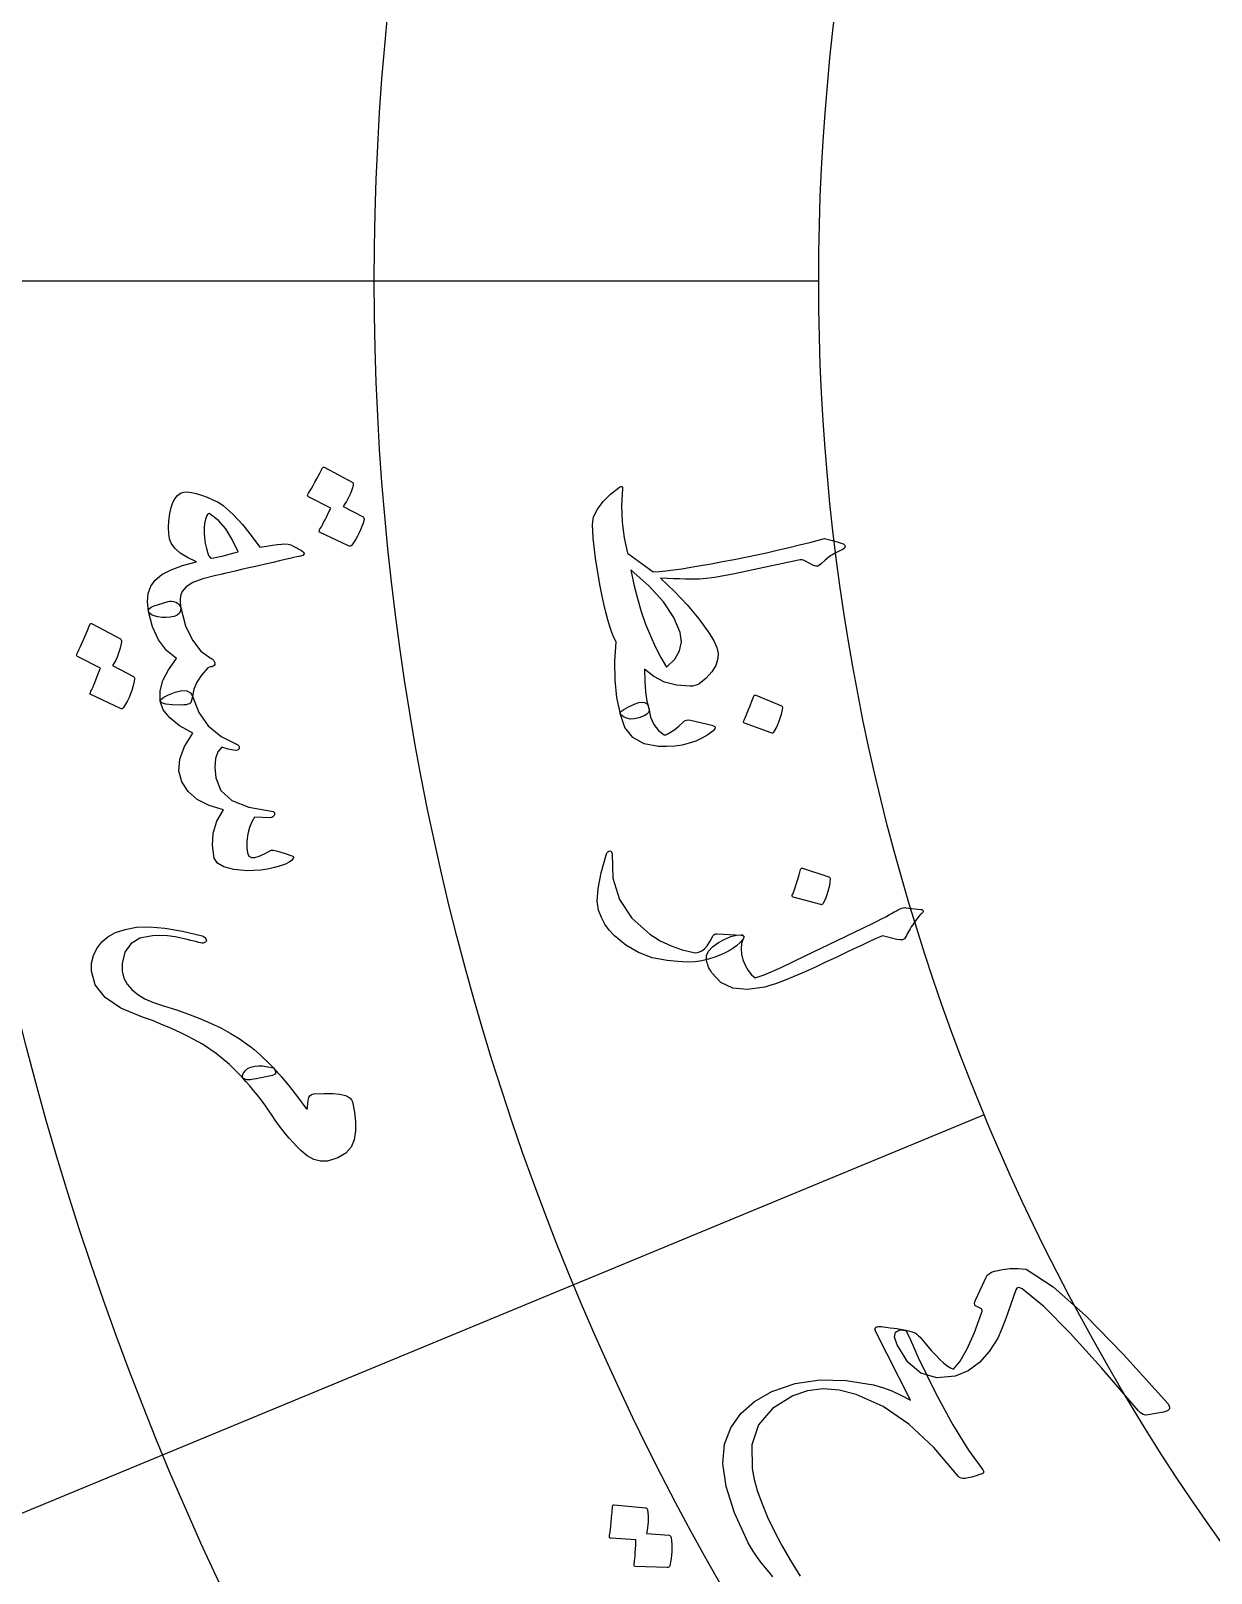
# Model space of a CAD drawing. Header units: millimetres. Extents: x -65 to 65, y -65 to 84.
# Drawn here: x -29.76 to -17.92, y -12.97 to 2.51 of the extents above; entities that cross this region are included whole.
import ezdxf

# ---------------------------------------------------------------- set-up
doc = ezdxf.new("R2010")
doc.units = ezdxf.units.MM
for name, color, linetype in [('ENGRAVE', 7, 'Continuous'), ('ENGRAVE_FINE', 8, 'Continuous'), ('GUIDE', 3, 'Continuous'), ('TEXT', 5, 'Continuous')]:
    doc.layers.add(name, color=color, linetype=linetype)

msp = doc.modelspace()

# ---------------------------------------------------------------- linework, layer by layer
at = {"layer": 'ENGRAVE'}
for radius in [57.525, 48.6086, 39.6922, 30.7759, 21.8595]:
    msp.add_circle((0, 0), radius, dxfattribs=at)
at = {"layer": 'ENGRAVE_FINE'}
for points in [[(-30.7759, 0), (-21.8595, 0)], [(-28.4332, -11.7774), (-20.1955, -8.3653)], [(-36.6709, -15.1896), (-28.4332, -11.7774)]]:
    msp.add_lwpolyline(points, dxfattribs=at)
for radius in [53.0668, 44.1504, 35.2341, 26.3177]:
    msp.add_circle((0, 0), radius, dxfattribs=at)
at = {"layer": 'GUIDE'}
msp.add_circle((0, 0), 59.475, dxfattribs=at)
at = {"layer": 'TEXT'}
for points in [[(-26.4293, -2.3701), (-26.4244, -2.3739), (-26.4212, -2.3796), (-26.4196, -2.3872), (-26.4196, -2.3967), (-26.4299, -2.4314), (-26.4415, -2.4653), (-26.4546, -2.4982), (-26.4691, -2.5303), (-26.4852, -2.5617), (-26.5031, -2.5926), (-26.5228, -2.6232), (-26.5444, -2.6533), (-26.5513, -2.6594), (-26.559, -2.6625), (-26.5674, -2.6627), (-26.5765, -2.6599), (-26.8667, -2.5211), (-26.8708, -2.5169), (-26.8714, -2.5102), (-26.8686, -2.501), (-26.8624, -2.4892), (-26.8565, -2.4811), (-26.8485, -2.4679), (-26.8384, -2.4497), (-26.8263, -2.4266), (-26.8119, -2.3983), (-26.795, -2.3645), (-26.7756, -2.3254), (-26.7536, -2.2809), (-26.9776, -2.1669), (-26.9846, -2.1614), (-26.9868, -2.1537), (-26.9842, -2.1438), (-26.9767, -2.1318), (-26.9703, -2.1215), (-26.9607, -2.1052), (-26.9479, -2.083), (-26.9318, -2.0549), (-26.9126, -2.0205), (-26.8903, -1.9794), (-26.8647, -1.9316), (-26.8358, -1.8771), (-26.8308, -1.8713), (-26.8255, -1.8686), (-26.8201, -1.8688), (-26.8144, -1.8721), (-26.5382, -2.0214), (-26.5334, -2.0254), (-26.5302, -2.0312), (-26.5287, -2.0388), (-26.5289, -2.0483), (-26.5365, -2.0777), (-26.5457, -2.1064), (-26.5565, -2.1344), (-26.569, -2.1617), (-26.5828, -2.1883), (-26.5978, -2.2141), (-26.614, -2.2392), (-26.6314, -2.2636)], [(-27.0489, -2.7072), (-27.0243, -2.7254), (-27.02, -2.7413), (-27.0359, -2.7548), (-27.0721, -2.766), (-27.0942, -2.7707), (-27.1247, -2.7775), (-27.1636, -2.7866), (-27.2109, -2.7979), (-27.2672, -2.8112), (-27.3328, -2.8264), (-27.4077, -2.8436), (-27.4921, -2.8626), (-27.5749, -2.8815), (-27.6491, -2.8984), (-27.7146, -2.9132), (-27.7715, -2.9261), (-27.8194, -2.937), (-27.8582, -2.9457), (-27.8879, -2.9524), (-27.9085, -2.9569), (-28.0379, -2.9894), (-28.137, -3.027), (-28.206, -3.0699), (-28.2447, -3.1179), (-28.2582, -3.1502), (-28.2651, -3.1884), (-28.2653, -3.2323), (-28.2589, -3.2818), (-28.2602, -3.3118), (-28.2718, -3.336), (-28.2935, -3.3545), (-28.3255, -3.3673), (-28.365, -3.3753), (-28.4054, -3.3787), (-28.4468, -3.3776), (-28.4892, -3.3719), (-28.5259, -3.3625), (-28.5538, -3.3506), (-28.5728, -3.3363), (-28.5829, -3.3195), (-28.5931, -3.2228), (-28.5852, -3.1377), (-28.5595, -3.0643), (-28.5159, -3.0027), (-28.4481, -2.9478), (-28.3563, -2.899), (-28.2407, -2.8564), (-28.1012, -2.8199), (-28.1926, -2.7772), (-28.2656, -2.7315), (-28.32, -2.6828), (-28.356, -2.6313), (-28.3711, -2.5882), (-28.3801, -2.5367), (-28.3829, -2.4768), (-28.3795, -2.4085), (-28.3696, -2.336), (-28.356, -2.2749), (-28.3386, -2.225), (-28.3175, -2.1864), (-28.2902, -2.1544), (-28.2607, -2.1325), (-28.2291, -2.1205), (-28.1954, -2.1184), (-28.1528, -2.1237), (-28.1052, -2.1344), (-28.0526, -2.1507), (-27.9951, -2.1724), (-27.937, -2.1969), (-27.8906, -2.2185), (-27.8556, -2.2374), (-27.8323, -2.2536), (-27.7347, -2.3457), (-27.6414, -2.4464), (-27.5523, -2.5559), (-27.4674, -2.674), (-27.3986, -2.6626), (-27.3392, -2.6535), (-27.2891, -2.6466), (-27.2484, -2.642), (-27.2139, -2.6407), (-27.1827, -2.6436), (-27.1547, -2.6508), (-27.1299, -2.6623)], [(-23.8915, -3.6231), (-23.9134, -3.5806), (-23.9348, -3.5296), (-23.9557, -3.4702), (-23.976, -3.4023), (-23.996, -3.326), (-24.0162, -3.2412), (-24.0363, -3.1481), (-24.0562, -3.0466), (-24.0995, -2.7831), (-24.1235, -2.582), (-24.1298, -2.4439), (-24.1194, -2.369), (-24.0775, -2.2906), (-24.0201, -2.2148), (-23.9473, -2.1417), (-23.8591, -2.0713), (-23.8446, -2.0637), (-23.8347, -2.0635), (-23.8294, -2.0706), (-23.8288, -2.085), (-23.837, -2.2567), (-23.8309, -2.4219), (-23.8106, -2.5803), (-23.7763, -2.7318), (-23.5202, -2.9201), (-23.4598, -2.9166), (-23.3916, -2.9102), (-23.3156, -2.9011), (-23.2319, -2.8892), (-23.1407, -2.8747), (-23.0426, -2.858), (-22.9374, -2.8392), (-22.8252, -2.8181), (-22.7088, -2.7954), (-22.5943, -2.7724), (-22.4816, -2.7488), (-22.3709, -2.7248), (-22.2622, -2.7004), (-22.1558, -2.6757), (-22.0516, -2.6505), (-21.9498, -2.625), (-21.8019, -2.5862), (-21.7742, -2.5921), (-21.7478, -2.5982), (-21.7225, -2.6047), (-21.6983, -2.6114), (-21.6754, -2.6183), (-21.6537, -2.6251), (-21.6332, -2.6319), (-21.6139, -2.6386), (-21.6063, -2.6427), (-21.6006, -2.6482), (-21.5967, -2.655), (-21.5947, -2.6631), (-21.5959, -2.6732), (-21.602, -2.6827), (-21.613, -2.6918), (-21.629, -2.7003), (-21.6946, -2.7335), (-21.7504, -2.7674), (-21.7963, -2.8021), (-21.8323, -2.8375), (-21.8499, -2.854), (-21.8689, -2.8627), (-21.8892, -2.8637), (-21.911, -2.8569), (-21.9982, -2.8103), (-22.0128, -2.8032), (-22.028, -2.7997), (-22.0441, -2.7996), (-22.0609, -2.8031), (-22.4228, -2.8811), (-22.7028, -2.9389), (-22.901, -2.9758), (-23.0175, -2.9916), (-23.0566, -2.9942), (-23.0998, -2.9955), (-23.1473, -2.9955), (-23.1991, -2.9943), (-23.255, -2.9921), (-23.315, -2.9895), (-23.3791, -2.9863), (-23.4474, -2.9825), (-23.3069, -3.1162), (-23.1789, -3.2529), (-23.0631, -3.3929), (-22.9597, -3.5362), (-22.9129, -3.6129), (-22.8823, -3.6808), (-22.868, -3.7401), (-22.8701, -3.7908), (-22.893, -3.859), (-22.9326, -3.9241), (-22.9888, -3.9863), (-23.0619, -4.0458), (-23.0796, -4.0554), (-23.1007, -4.0623), (-23.1251, -4.0666), (-23.1528, -4.0682), (-23.2866, -4.0578), (-23.407, -4.0258), (-23.5138, -3.9721), (-23.6069, -3.8964), (-23.6052, -4.0181), (-23.5975, -4.1248), (-23.5837, -4.2164), (-23.5642, -4.2929), (-23.5616, -4.3138), (-23.5684, -4.3327), (-23.5845, -4.3496), (-23.61, -4.3644), (-23.6641, -4.3853), (-23.7114, -4.3965), (-23.7518, -4.3982), (-23.7854, -4.3902), (-23.8121, -4.3777), (-23.8316, -4.366), (-23.8441, -4.355), (-23.8494, -4.3449), (-23.8834, -4.1819), (-23.902, -4.0071), (-23.9047, -3.8207), (-23.8915, -3.6231)], [(-27.6849, -2.7204), (-27.7422, -2.5951), (-27.8076, -2.4901), (-27.8812, -2.4052), (-27.9633, -2.3405), (-27.9741, -2.3366), (-27.9836, -2.3376), (-27.9917, -2.3436), (-27.9985, -2.3543), (-28.0115, -2.3934), (-28.0202, -2.4353), (-28.0248, -2.4801), (-28.0252, -2.5278), (-28.0215, -2.5782), (-28.0134, -2.6314), (-28.0012, -2.6875), (-27.9847, -2.7462), (-27.9808, -2.7552), (-27.9747, -2.7644), (-27.9662, -2.7738), (-27.9555, -2.7834), (-27.9262, -2.7783), (-27.8956, -2.7724), (-27.8637, -2.7657), (-27.8305, -2.7583), (-27.7961, -2.75), (-27.7603, -2.7409), (-27.7233, -2.731), (-27.6849, -2.7204)], [(-23.2508, -3.5292), (-23.3134, -3.3774), (-23.4164, -3.2228), (-23.5596, -3.0647), (-23.7431, -2.9018), (-23.7129, -3.0478), (-23.6781, -3.187), (-23.639, -3.3195), (-23.5955, -3.4451), (-23.5482, -3.5637), (-23.4972, -3.6751), (-23.4428, -3.7793), (-23.3849, -3.8762), (-23.3042, -3.796), (-23.255, -3.7115), (-23.2372, -3.6227), (-23.2508, -3.5292)], [(-28.1417, -4.1693), (-28.1466, -4.1995), (-28.1531, -4.222), (-28.1611, -4.2369), (-28.1708, -4.2442), (-28.1865, -4.2494), (-28.2061, -4.2532), (-28.2295, -4.2558), (-28.2568, -4.2572), (-28.3452, -4.2562), (-28.4092, -4.2492), (-28.4489, -4.2362), (-28.4643, -4.2171), (-28.4652, -4.116), (-28.4383, -4.0111), (-28.3837, -3.9026), (-28.3012, -3.7909), (-28.4015, -3.7084), (-28.482, -3.6022), (-28.5426, -3.4725), (-28.5829, -3.3195), (-28.5815, -3.3023), (-28.5729, -3.2875), (-28.5573, -3.2752), (-28.5344, -3.2654), (-28.3866, -3.2188), (-28.37, -3.2137), (-28.3517, -3.213), (-28.3314, -3.2167), (-28.3093, -3.2248), (-28.2917, -3.235), (-28.2775, -3.248), (-28.2665, -3.2636), (-28.2589, -3.2818), (-28.21, -3.4625), (-28.1425, -3.6072), (-28.0571, -3.7159), (-27.9541, -3.7885), (-27.9402, -3.7967), (-27.9297, -3.8072), (-27.9224, -3.8199), (-27.9185, -3.835), (-27.9186, -3.8494), (-27.9233, -3.8604), (-27.9325, -3.8679), (-27.9464, -3.8719), (-27.9598, -3.8742), (-27.9712, -3.8772), (-27.9808, -3.8808), (-27.9884, -3.8851), (-28.0524, -3.9559), (-28.0993, -4.027), (-28.129, -4.0982), (-28.1417, -4.1693)], [(-28.7341, -3.9697), (-28.7289, -3.9737), (-28.7254, -3.9798), (-28.7233, -3.988), (-28.7228, -3.9983), (-28.7309, -4.0366), (-28.7405, -4.074), (-28.7516, -4.1105), (-28.7641, -4.146), (-28.7783, -4.1808), (-28.7943, -4.2153), (-28.8122, -4.2493), (-28.8319, -4.283), (-28.8385, -4.2899), (-28.8459, -4.2936), (-28.8543, -4.2941), (-28.8636, -4.2915), (-29.1623, -4.1516), (-29.1666, -4.1471), (-29.1677, -4.1398), (-29.1654, -4.1297), (-29.16, -4.1167), (-29.1545, -4.1075), (-29.1473, -4.0929), (-29.1384, -4.0727), (-29.1276, -4.047), (-29.115, -4.0156), (-29.1001, -3.9782), (-29.083, -3.9348), (-29.0637, -3.8854), (-29.2945, -3.7702), (-29.3018, -3.7645), (-29.3045, -3.7562), (-29.3025, -3.7453), (-29.2957, -3.732), (-29.2899, -3.7204), (-29.2812, -3.7023), (-29.2697, -3.6776), (-29.2554, -3.6464), (-29.2382, -3.6081), (-29.2183, -3.5624), (-29.1955, -3.5092), (-29.1699, -3.4486), (-29.1652, -3.4421), (-29.1601, -3.4389), (-29.1546, -3.439), (-29.1487, -3.4423), (-28.8638, -3.5938), (-28.8588, -3.5979), (-28.8553, -3.604), (-28.8533, -3.6123), (-28.8529, -3.6227), (-28.8588, -3.6551), (-28.8663, -3.6867), (-28.8754, -3.7177), (-28.8863, -3.748), (-28.8985, -3.7775), (-28.912, -3.8063), (-28.9267, -3.8343), (-28.9426, -3.8616)], [(-27.1348, -5.7732), (-27.1279, -5.7797), (-27.1277, -5.789), (-27.1344, -5.8012), (-27.1479, -5.8162), (-27.1722, -5.8345), (-27.2087, -5.8522), (-27.2574, -5.8693), (-27.3182, -5.8859), (-27.388, -5.9021), (-27.457, -5.913), (-27.5253, -5.9187), (-27.5928, -5.919), (-27.7271, -5.9062), (-27.827, -5.8811), (-27.8922, -5.8437), (-27.9229, -5.7942), (-27.9416, -5.6659), (-27.9325, -5.5421), (-27.8956, -5.4229), (-27.8311, -5.3087), (-27.9754, -5.2661), (-28.0931, -5.2049), (-28.184, -5.125), (-28.2479, -5.0266), (-28.2774, -4.9165), (-28.2692, -4.7984), (-28.2232, -4.673), (-28.1393, -4.5406), (-28.2716, -4.4656), (-28.37, -4.3865), (-28.4342, -4.3036), (-28.4643, -4.2171), (-28.4571, -4.1978), (-28.43, -4.1764), (-28.3831, -4.1532), (-28.3163, -4.128), (-28.2489, -4.1126), (-28.1974, -4.1144), (-28.1617, -4.1333), (-28.1417, -4.1693), (-28.079, -4.3309), (-27.9834, -4.4654), (-27.8552, -4.5726), (-27.6948, -4.6523), (-27.6861, -4.6565), (-27.6795, -4.6616), (-27.675, -4.6675), (-27.6727, -4.6742), (-27.6722, -4.6829), (-27.6736, -4.6909), (-27.6769, -4.6984), (-27.6822, -4.7052), (-27.7008, -4.7118), (-27.7348, -4.7096), (-27.784, -4.6983), (-27.8485, -4.6781), (-27.8876, -4.7256), (-27.9107, -4.7932), (-27.9178, -4.8808), (-27.9087, -4.9885), (-27.8574, -5.1155), (-27.7467, -5.2138), (-27.5771, -5.283), (-27.3486, -5.3227), (-27.337, -5.3246), (-27.3282, -5.3279), (-27.3224, -5.3327), (-27.3196, -5.339), (-27.3185, -5.3491), (-27.3195, -5.3582), (-27.3225, -5.3664), (-27.3276, -5.3735), (-27.3356, -5.3797), (-27.344, -5.3841), (-27.3527, -5.3867), (-27.3618, -5.3876), (-27.5181, -5.3815), (-27.5468, -5.4303), (-27.5694, -5.4867), (-27.5857, -5.5507), (-27.5956, -5.6224), (-27.5976, -5.6907), (-27.5906, -5.741), (-27.5749, -5.7732), (-27.5504, -5.7874), (-27.5177, -5.7867), (-27.4736, -5.774), (-27.4182, -5.7492), (-27.3513, -5.7124), (-27.3304, -5.7119), (-27.2873, -5.722), (-27.2221, -5.7425), (-27.1348, -5.7732)], [(-22.2326, -4.2635), (-22.2279, -4.2665), (-22.2245, -4.2714), (-22.2224, -4.2781), (-22.2216, -4.2865), (-22.2351, -4.3502), (-22.2546, -4.4117), (-22.2801, -4.471), (-22.3117, -4.5282), (-22.317, -4.5342), (-22.3229, -4.5376), (-22.3294, -4.5383), (-22.3363, -4.5364), (-22.6052, -4.4404), (-22.6119, -4.4362), (-22.6147, -4.4295), (-22.6134, -4.4205), (-22.608, -4.409), (-22.6034, -4.3991), (-22.5966, -4.3836), (-22.5875, -4.3625), (-22.5763, -4.3358), (-22.5628, -4.3031), (-22.5473, -4.2642), (-22.5296, -4.2189), (-22.5097, -4.1674), (-22.5061, -4.1604), (-22.5019, -4.1564), (-22.4971, -4.1556), (-22.4918, -4.1577)], [(-23.146, -4.4093), (-22.933, -4.4594), (-22.9089, -4.4681), (-22.8985, -4.4802), (-22.9018, -4.4959), (-22.9188, -4.515), (-22.973, -4.555), (-23.0309, -4.5893), (-23.0926, -4.618), (-23.1582, -4.6409), (-23.228, -4.658), (-23.3024, -4.669), (-23.3816, -4.6739), (-23.4656, -4.6726), (-23.6116, -4.6463), (-23.7246, -4.5823), (-23.8042, -4.4807), (-23.85, -4.3416), (-23.8429, -4.3233), (-23.8156, -4.301), (-23.7682, -4.2747), (-23.7006, -4.2444), (-23.6637, -4.2326), (-23.6324, -4.228), (-23.6067, -4.2307), (-23.5867, -4.2406), (-23.5781, -4.2498), (-23.5716, -4.2611), (-23.5671, -4.2744), (-23.5648, -4.2897), (-23.5456, -4.3781), (-23.5134, -4.4519), (-23.468, -4.511), (-23.4098, -4.5555), (-23.4056, -4.5571), (-23.4005, -4.5569), (-23.3945, -4.555), (-23.3877, -4.5511), (-23.3455, -4.5299), (-23.3036, -4.5027), (-23.262, -4.4694), (-23.2207, -4.4301), (-23.2048, -4.4168), (-23.1871, -4.4089), (-23.1675, -4.4064), (-23.146, -4.4093)], [(-22.6173, -6.6058), (-22.6463, -6.6407), (-22.6838, -6.6739), (-22.7297, -6.7055), (-22.784, -6.7354), (-22.8422, -6.7624), (-22.9027, -6.7858), (-22.9654, -6.8057), (-23.0305, -6.822), (-23.0986, -6.8319), (-23.1795, -6.8352), (-23.2732, -6.8318), (-23.3798, -6.8216), (-23.5303, -6.7923), (-23.6688, -6.7409), (-23.7953, -6.6673), (-23.9094, -6.5714), (-23.9604, -6.5155), (-24.0039, -6.4542), (-24.0398, -6.3878), (-24.068, -6.3161), (-24.0819, -6.2237), (-24.0735, -6.0981), (-24.0424, -5.9398), (-23.9878, -5.7496), (-23.9819, -5.7378), (-23.9744, -5.7291), (-23.9654, -5.7235), (-23.9548, -5.721), (-23.945, -5.7225), (-23.938, -5.729), (-23.934, -5.7406), (-23.9329, -5.7571), (-23.9237, -5.9938), (-23.8569, -6.2069), (-23.7329, -6.3948), (-23.5526, -6.5563), (-23.4486, -6.6216), (-23.3403, -6.674), (-23.228, -6.7134), (-23.1117, -6.74), (-23.0935, -6.7415), (-23.0742, -6.7392), (-23.0539, -6.7333), (-23.0326, -6.7237), (-23.0067, -6.7046), (-22.9788, -6.6723), (-22.9488, -6.6268), (-22.9166, -6.568), (-22.9109, -6.5611), (-22.9024, -6.5564), (-22.8912, -6.5538), (-22.8773, -6.5534), (-22.6361, -6.5644), (-22.6269, -6.5656), (-22.6199, -6.5681), (-22.615, -6.5721), (-22.6121, -6.5776), (-22.6108, -6.5851), (-22.6112, -6.5923), (-22.6134, -6.5992), (-22.6173, -6.6058)], [(-21.7568, -5.9798), (-21.7519, -5.9824), (-21.7481, -5.987), (-21.7455, -5.9934), (-21.7441, -6.0018), (-21.7525, -6.0661), (-21.7672, -6.1288), (-21.788, -6.1898), (-21.8151, -6.2491), (-21.8199, -6.2555), (-21.8255, -6.2593), (-21.8319, -6.2606), (-21.839, -6.2592), (-22.1144, -6.1851), (-22.1215, -6.1814), (-22.1247, -6.175), (-22.1241, -6.1659), (-22.1197, -6.1541), (-22.1158, -6.1439), (-22.1102, -6.128), (-22.1029, -6.1063), (-22.0937, -6.0788), (-22.0829, -6.0453), (-22.0704, -6.0054), (-22.0563, -5.959), (-22.0405, -5.9062), (-22.0374, -5.8989), (-22.0335, -5.8947), (-22.0289, -5.8934), (-22.0234, -5.8952)], [(-20.8126, -6.3226), (-20.8121, -6.3298), (-20.8149, -6.3373), (-20.821, -6.3449), (-20.8304, -6.3528), (-20.8446, -6.3649), (-20.862, -6.3842), (-20.8828, -6.4108), (-20.9067, -6.4447), (-20.919, -6.4639), (-20.9308, -6.4826), (-20.9421, -6.5007), (-20.953, -6.5184), (-20.9631, -6.5356), (-20.9723, -6.5526), (-20.9804, -6.5693), (-20.9876, -6.5857), (-20.9997, -6.6022), (-21.0183, -6.6118), (-21.0432, -6.6143), (-21.0746, -6.6098), (-21.2179, -6.5723), (-21.2582, -6.589), (-21.3072, -6.6107), (-21.3647, -6.6372), (-21.4308, -6.6686), (-21.5061, -6.7046), (-21.591, -6.7447), (-21.6856, -6.789), (-21.7899, -6.8374), (-21.8931, -6.8864), (-21.9886, -6.9302), (-22.0765, -6.9689), (-22.1567, -7.0023), (-22.2293, -7.0306), (-22.2941, -7.054), (-22.3512, -7.0725), (-22.4005, -7.086), (-22.5748, -7.1118), (-22.7214, -7.0966), (-22.8401, -7.04), (-22.9306, -6.9422), (-22.9418, -6.9254), (-22.9516, -6.9089), (-22.9601, -6.8926), (-22.9673, -6.8765), (-22.9732, -6.8607), (-22.9783, -6.8452), (-22.9823, -6.8302), (-22.9854, -6.8154), (-22.9842, -6.7706), (-22.9638, -6.7265), (-22.9242, -6.6834), (-22.8654, -6.6411), (-22.7998, -6.6048), (-22.7399, -6.5794), (-22.6856, -6.565), (-22.6369, -6.5614), (-22.6278, -6.5625), (-22.6208, -6.565), (-22.6159, -6.569), (-22.613, -6.5745), (-22.6117, -6.582), (-22.6121, -6.5892), (-22.6143, -6.5961), (-22.6182, -6.6027), (-22.6334, -6.6505), (-22.6386, -6.7017), (-22.634, -6.7563), (-22.6193, -6.8143), (-22.595, -6.8723), (-22.5664, -6.9218), (-22.5336, -6.9628), (-22.4965, -6.9952), (-22.405, -6.9628), (-22.2377, -6.889), (-21.9945, -6.7745), (-21.675, -6.6201), (-21.3199, -6.4482), (-21.2727, -6.4256), (-21.2283, -6.4031), (-21.1869, -6.3808), (-21.1484, -6.3586), (-21.1293, -6.3471), (-21.1116, -6.3369), (-21.0954, -6.3283), (-21.0806, -6.321), (-21.0677, -6.3149), (-21.0567, -6.3095), (-21.0479, -6.305), (-21.0411, -6.3013), (-21.0255, -6.2947), (-21.0107, -6.2907), (-20.9968, -6.2892), (-20.9839, -6.2904), (-20.8341, -6.3074), (-20.826, -6.3098), (-20.8197, -6.3132), (-20.8153, -6.3174), (-20.8126, -6.3226)], [(-27.6437, -7.9891), (-27.7699, -7.8643), (-27.9023, -7.7548), (-28.041, -7.6606), (-28.1863, -7.5817), (-28.252, -7.5501), (-28.3152, -7.5206), (-28.3759, -7.4931), (-28.4341, -7.4678), (-28.4898, -7.4446), (-28.543, -7.4236), (-28.5938, -7.4049), (-28.642, -7.3883), (-28.8599, -7.2976), (-29.0184, -7.1897), (-29.1171, -7.0657), (-29.156, -6.9262), (-29.1541, -6.8464), (-29.1357, -6.7707), (-29.1009, -6.6994), (-29.0495, -6.6323), (-28.9915, -6.581), (-28.9145, -6.5397), (-28.8184, -6.5085), (-28.7034, -6.4871), (-28.5728, -6.4814), (-28.4194, -6.4943), (-28.243, -6.5254), (-28.0438, -6.5742), (-28.0323, -6.5796), (-28.0223, -6.5863), (-28.0139, -6.5943), (-28.007, -6.6037), (-28.0027, -6.6132), (-28.0019, -6.6215), (-28.0046, -6.6288), (-28.0108, -6.6351), (-28.02, -6.6404), (-28.0282, -6.644), (-28.0355, -6.6459), (-28.0417, -6.6462), (-28.0482, -6.6447), (-28.0599, -6.6419), (-28.0768, -6.638), (-28.0988, -6.633), (-28.126, -6.6267), (-28.1584, -6.6192), (-28.1959, -6.6106), (-28.2386, -6.6006), (-28.3169, -6.5838), (-28.3938, -6.5732), (-28.4692, -6.5689), (-28.5431, -6.571), (-28.6689, -6.5968), (-28.7616, -6.6515), (-28.8209, -6.7355), (-28.8466, -6.8488), (-28.8454, -6.9269), (-28.8287, -6.9969), (-28.7966, -7.0587), (-28.7491, -7.1122), (-28.6906, -7.1601), (-28.6181, -7.2033), (-28.5317, -7.2417), (-28.4316, -7.2754), (-28.3035, -7.3151), (-28.1821, -7.357), (-28.0675, -7.401), (-27.9597, -7.4474), (-27.8581, -7.4964), (-27.7626, -7.5485), (-27.6731, -7.6037), (-27.5895, -7.6621), (-27.5568, -7.6864), (-27.5242, -7.7124), (-27.4919, -7.74), (-27.4597, -7.7693), (-27.4276, -7.8), (-27.3953, -7.8318), (-27.3629, -7.8646), (-27.3304, -7.8986), (-27.3106, -7.9246), (-27.3054, -7.9458), (-27.3148, -7.9621), (-27.3388, -7.9737), (-27.3721, -7.9813), (-27.4048, -7.9886), (-27.4369, -7.9954), (-27.4684, -8.0018), (-27.4991, -8.0076), (-27.529, -8.0123), (-27.558, -8.016), (-27.5861, -8.0188), (-27.5992, -8.0182), (-27.6132, -8.0131), (-27.6281, -8.0034), (-27.6437, -7.9891)], [(-27.3304, -7.8986), (-27.2496, -7.9865), (-27.1687, -8.083), (-27.0875, -8.1881), (-27.006, -8.3017), (-26.9981, -8.3088), (-26.9924, -8.3089), (-26.9888, -8.3021), (-26.9874, -8.2883), (-26.9812, -8.2217), (-26.9758, -8.1959), (-26.9646, -8.1768), (-26.9475, -8.1645), (-26.9245, -8.159), (-26.8223, -8.1549), (-26.735, -8.1562), (-26.6627, -8.1627), (-26.6052, -8.1747), (-26.58, -8.1864), (-26.5601, -8.2012), (-26.5454, -8.2189), (-26.5359, -8.2396), (-26.5147, -8.3414), (-26.5047, -8.4384), (-26.5059, -8.5306), (-26.5182, -8.6182), (-26.5481, -8.6925), (-26.6028, -8.753), (-26.6827, -8.7995), (-26.7876, -8.832), (-26.8564, -8.8326), (-26.9238, -8.8153), (-26.9898, -8.7801), (-27.0544, -8.7269), (-27.0953, -8.686), (-27.1347, -8.6443), (-27.1726, -8.6017), (-27.2089, -8.5584), (-27.244, -8.5141), (-27.2782, -8.4687), (-27.3115, -8.4222), (-27.3437, -8.3746), (-27.3797, -8.3209), (-27.4161, -8.2689), (-27.4531, -8.2186), (-27.4906, -8.1701), (-27.5285, -8.1231), (-27.5667, -8.0773), (-27.6051, -8.0326), (-27.6437, -7.9891), (-27.6325, -7.9538), (-27.614, -7.9256), (-27.5882, -7.9045), (-27.5552, -7.8905), (-27.5146, -7.881), (-27.4763, -7.8765), (-27.4403, -7.8769), (-27.4067, -7.8824)], [(-18.4004, -11.3508), (-18.5533, -11.3789), (-18.5796, -11.3807), (-18.6052, -11.3742), (-18.6303, -11.3594), (-18.6547, -11.3364), (-19.0226, -10.9076), (-19.3363, -10.5585), (-19.6005, -10.2934), (-19.8188, -10.1157), (-19.8413, -10.104), (-19.8595, -10.1015), (-19.8734, -10.1084), (-19.883, -10.1245), (-19.9351, -10.2794), (-19.9823, -10.4119), (-20.025, -10.5218), (-20.0637, -10.6087), (-20.1484, -10.7449), (-20.2475, -10.8546), (-20.3615, -10.9371), (-20.4908, -10.9922), (-20.6748, -11.0072), (-20.8337, -10.9596), (-20.9669, -10.8493), (-21.0732, -10.6764), (-21.098, -10.5979), (-21.0893, -10.5477), (-21.0476, -10.5259), (-20.9727, -10.5323), (-20.9445, -10.5396), (-20.9217, -10.546), (-20.9043, -10.5515), (-20.8922, -10.5561), (-20.8748, -10.5705), (-20.8584, -10.5855), (-20.8431, -10.6009), (-20.8289, -10.6169), (-20.7778, -10.678), (-20.7301, -10.7326), (-20.6857, -10.7807), (-20.6446, -10.8224), (-20.6065, -10.8575), (-20.5708, -10.8858), (-20.5375, -10.9071), (-20.5066, -10.9216), (-20.4389, -10.8387), (-20.3697, -10.7155), (-20.2982, -10.5524), (-20.2236, -10.3501), (-20.221, -10.3401), (-20.2206, -10.3312), (-20.2223, -10.3234), (-20.2262, -10.3167), (-20.2859, -10.2845), (-20.2937, -10.2754), (-20.2957, -10.2617), (-20.2919, -10.2433), (-20.2823, -10.2202), (-20.1812, -9.9974), (-20.1685, -9.9786), (-20.15, -9.9624), (-20.1257, -9.9488), (-20.0956, -9.938), (-20.017, -9.9193), (-19.9378, -9.9099), (-19.858, -9.9097), (-19.7777, -9.9187), (-19.506, -10.0946), (-19.1824, -10.3814), (-18.802, -10.7739), (-18.358, -11.266), (-18.3398, -11.2959), (-18.3408, -11.32), (-18.3609, -11.3383), (-18.4004, -11.3508)], [(-23.3596, -12.5878), (-23.3536, -12.5894), (-23.3484, -12.5934), (-23.3439, -12.5998), (-23.3403, -12.6085), (-23.336, -12.6445), (-23.3334, -12.6802), (-23.3324, -12.7156), (-23.3331, -12.7507), (-23.3355, -12.7859), (-23.3398, -12.8214), (-23.3459, -12.8573), (-23.3539, -12.8935), (-23.3578, -12.9018), (-23.3636, -12.9077), (-23.3713, -12.9112), (-23.3808, -12.9122), (-23.7022, -12.8989), (-23.7076, -12.8966), (-23.7108, -12.8907), (-23.7119, -12.8812), (-23.7108, -12.8679), (-23.7085, -12.8581), (-23.7064, -12.8428), (-23.7043, -12.8222), (-23.7023, -12.7961), (-23.7002, -12.7644), (-23.6979, -12.7268), (-23.6955, -12.6832), (-23.6928, -12.6336), (-23.9436, -12.617), (-23.9523, -12.6147), (-23.9573, -12.6085), (-23.9588, -12.5984), (-23.9567, -12.5845), (-23.9548, -12.5724), (-23.9524, -12.5536), (-23.9493, -12.5282), (-23.9457, -12.4961), (-23.9416, -12.4569), (-23.9372, -12.4103), (-23.9325, -12.3562), (-23.9274, -12.2948), (-23.9251, -12.2875), (-23.9213, -12.2829), (-23.9162, -12.281), (-23.9097, -12.2818), (-23.597, -12.3103), (-23.591, -12.312), (-23.5859, -12.316), (-23.5815, -12.3225), (-23.5779, -12.3312), (-23.5733, -12.3613), (-23.5705, -12.3913), (-23.5694, -12.4213), (-23.5701, -12.4513), (-23.5723, -12.4812), (-23.576, -12.5108), (-23.581, -12.5403), (-23.5873, -12.5696)]]:
    msp.add_lwpolyline(points, close=True, dxfattribs=at)
msp.add_lwpolyline([(-22.3186, -13.0029), (-22.3566, -12.9587), (-22.3927, -12.9151), (-22.4269, -12.8722), (-22.4593, -12.8299), (-22.4895, -12.788), (-22.5173, -12.7459), (-22.5427, -12.7037), (-22.5658, -12.6614), (-22.7043, -12.3625), (-22.7892, -12.0975), (-22.8217, -11.8677), (-22.8029, -11.6741), (-22.7396, -11.5078), (-22.6393, -11.3644), (-22.5027, -11.2438), (-22.3301, -11.1455), (-22.0952, -11.0652), (-21.8466, -11.0281), (-21.5845, -11.0329), (-21.3088, -11.0782), (-21.2187, -11.1042), (-21.1271, -11.1387), (-21.034, -11.1816), (-20.9393, -11.2328), (-21.2925, -10.5335), (-21.2936, -10.5131), (-21.2841, -10.4996), (-21.264, -10.4931), (-21.2332, -10.4934), (-21.1859, -10.4992), (-21.1432, -10.5046), (-21.1053, -10.5095), (-21.072, -10.5139), (-21.0436, -10.5181), (-21.0202, -10.5221), (-21.0019, -10.5259), (-20.9886, -10.5295), (-20.9776, -10.5473), (-20.9533, -10.5977), (-20.9154, -10.6808), (-20.8635, -10.7962), (-20.8635, -10.7962), (-20.6843, -11.1662), (-20.5146, -11.4784), (-20.3568, -11.7333), (-20.2131, -11.9317), (-20.2085, -11.9377), (-20.2057, -11.9436), (-20.2045, -11.9493), (-20.2051, -11.9548), (-20.2073, -11.96), (-20.2111, -11.9644), (-20.2165, -11.9682), (-20.2234, -11.9713), (-20.2519, -11.9808), (-20.2783, -11.9893), (-20.3024, -11.9967), (-20.3244, -12.003), (-20.3442, -12.0083), (-20.3618, -12.0125), (-20.3773, -12.0156), (-20.3906, -12.0177), (-20.413, -12.0188), (-20.4319, -12.0158), (-20.447, -12.0088), (-20.4584, -11.9977), (-20.7034, -11.7075), (-20.9544, -11.4736), (-21.2137, -11.2964), (-21.4829, -11.1762), (-21.6535, -11.1317), (-21.8162, -11.1183), (-21.9711, -11.1365), (-22.1182, -11.1869), (-22.3246, -11.3147), (-22.4624, -11.4785), (-22.5307, -11.6789), (-22.5282, -11.9157), (-22.5056, -12.0279), (-22.4722, -12.1469), (-22.428, -12.2728), (-22.373, -12.4053), (-22.3071, -12.5443), (-22.2307, -12.6894), (-22.1436, -12.8404), (-22.0456, -12.9972)], dxfattribs=at)

doc.saveas('drawing.dxf')
